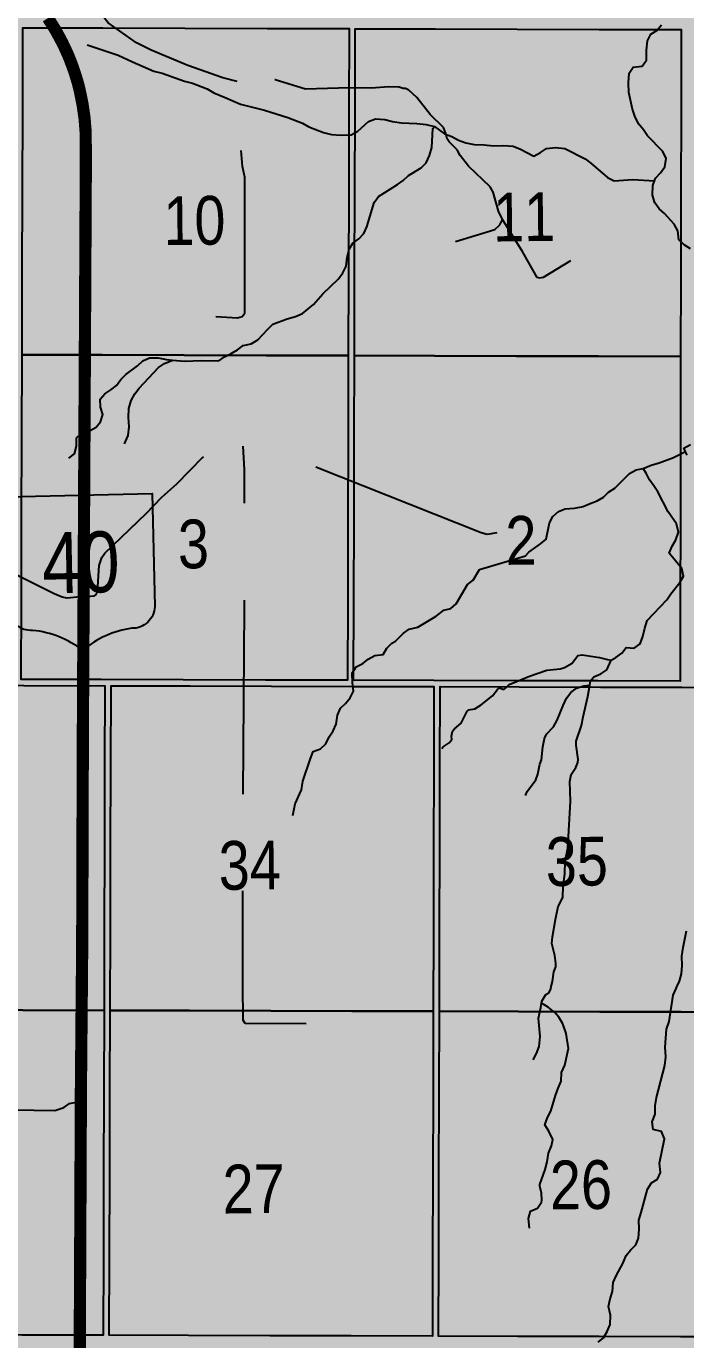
# Model space of a CAD drawing. Extents: x 405326 to 424052, y 6044755 to 6062236.
# Drawn here: x 416444.4 to 416552.4, y 6050691.1 to 6050906.1 of the extents above; entities that cross this region are included whole.
import ezdxf
from ezdxf.enums import TextEntityAlignment as Align

# ---------------------------------------------------------------- set-up
doc = ezdxf.new("R2010")
doc.units = 0
doc.header["$LTSCALE"] = 5
doc.linetypes.add('DASHED2', pattern=[9.524999999999999, 6.35, -3.175])
for name, color, linetype in [('AUX-LABELS', 1, 'Continuous'), ('Quarters', 8, 'Continuous'), ('RoadSeg', 57, 'DASHED2'), ('ROUTE-MAP-HWY', 2, 'Continuous'), ('T-WATER', 160, 'Continuous')]:
    doc.layers.add(name, color=color, linetype=linetype)
doc.layers.add('ROUTE-MAP-BACKGROUND-H', color=7, linetype='Continuous', true_color=0xf0ebff)
doc.styles.add('120', font='ARIALN.TTF', dxfattribs={"height": 13})
doc.styles.add('80V', font='ARIALN.TTF', dxfattribs={"oblique": 20.00000000000001, "height": 2})

# ---------------------------------------------------------------- blocks, each defined once
blk = doc.blocks.new('blk_hwy')
h = blk.add_hatch(color=255)
edge = h.paths.add_edge_path()
edge.add_line((-2.394374808926841, -1.502976880546157), (-2.394374808926841, 2.202342593445064))
edge.add_line((-2.394374808926841, 2.20234259344511), (2.394374808927205, 2.20234259344511))
edge.add_line((2.394374808927296, 2.20234259344511), (2.394374808927296, -1.502976881036147))
edge.add_arc((1.666099989399299, -1.474485957415936), 0.7288319048222823, 267.0356154126261, 357.75966761743825, ccw=False)
edge.add_arc((1.99488852761624, -5.339863340062493), 3.158851719708902, 96.66228240425568, 129.1626000068807)
edge.add_arc((-1.994888527615785, -5.339863340062493), 3.158851719708945, 50.83739999311933, 83.33771759574431)
edge.add_arc((-1.666099989399299, -1.474485957415936), 0.7288319048221756, 182.2403323825618, 272.9643845873739, ccw=False)
at = {"color": 0}
blk.add_lwpolyline([(-2.394374808926841, -1.502976880546157), (-2.394374808926841, 2.20234259344511), (2.394374808927296, 2.20234259344511), (2.394374808927296, -1.502976881036147, -0.4179197440755494), (1.628408307617519, -2.202342593444655, 0.1427676877764801), (0, -2.890625918028036, 0.14276768777648), (-1.628408307617065, -2.202342593444655, -0.4179197440755494), (-2.394374808926841, -1.502976881036147)], format="xyb", dxfattribs=at)
at = {"color": 0, "style": '80V', "flags": 8}
blk.add_attdef('HWY', text='', height=2, dxfattribs=at).set_placement((0, 2.273736754432321e-13), align=Align.MIDDLE_CENTER)

msp = doc.modelspace()

# ---------------------------------------------------------------- hatches: boundary and pattern name
at = {"layer": 'ROUTE-MAP-BACKGROUND-H'}
h = msp.add_hatch(color=256, dxfattribs=at)
h.dxf.hatch_style = 1
h.paths.add_polyline_path([(417500.3129146617, 6050470.993447977), (417499.8276078801, 6050583.719139046), (417489.555952383, 6051448.865716929), (416064.5452020366, 6051448.576999281), (416073.609485974, 6050477.938144013), (416071.9238870448, 6050150.968425775), (416104.4238676912, 6050150.803658978), (416615.0180209649, 6050150.685765489), (416614.7519958747, 6050098.448533169), (417501.8397462143, 6050099.468669835), (417600.1872469658, 6050099.468669835), (417600.1872469658, 6050157.259495231), (417501.8397462143, 6050157.777443694)])

# ---------------------------------------------------------------- linework, layer by layer
at = {"layer": 'Quarters', "flags": 128}
for points in [[(416497.138054857, 6050852.1713643), (416483.6959753283, 6050852.207393707), (416470.2538777497, 6050852.243420516), (416456.8112051232, 6050852.279316644), (416443.7029751539, 6050852.3143207), (416443.7395863468, 6050865.692398948), (416443.7761496932, 6050879.070444289), (416443.8128279134, 6050892.448496976), (416443.8494561486, 6050905.826516762), (416456.9528734494, 6050905.791377102), (416470.3908323393, 6050905.75534346), (416483.8280817174, 6050905.719208889), (416497.2653152119, 6050905.6830715), (416497.2334993483, 6050892.305159096), (416497.2016676147, 6050878.927243302), (416497.1698862921, 6050865.549305453)], [(416551.5728608149, 6050852.025011913), (416538.1314400587, 6050852.061149905), (416524.6899660596, 6050852.097318592), (416511.2484427514, 6050852.133480963), (416498.1413982075, 6050852.168750138), (416498.1732321105, 6050865.546656912), (416498.2050158198, 6050878.924534468), (416498.2368458598, 6050892.302482502), (416498.2686620784, 6050905.680397579), (416511.3707556369, 6050905.645081075), (416524.8074268796, 6050905.608876915), (416538.2439825193, 6050905.572662651), (416551.6805233908, 6050905.536449147), (416551.6535574813, 6050892.158575624), (416551.6266097929, 6050878.780735664), (416551.5997444079, 6050865.402873634)], [(416497.138054857, 6050852.1713643), (416497.1063402513, 6050838.793430554), (416497.0745734004, 6050825.415497212), (416497.0433376603, 6050812.220815666), (416497.012085685, 6050799.026137945), (416483.5599518627, 6050799.064963765), (416470.1078305353, 6050799.103825125), (416456.6656876313, 6050799.136650263), (416443.5578828276, 6050799.168643487), (416443.5938826377, 6050812.363424415), (416443.6298684506, 6050825.558172094), (416443.666446754, 6050838.936246194), (416443.7029751539, 6050852.3143207), (416456.8112051232, 6050852.279316644), (416470.2538777497, 6050852.243420516), (416483.6959753283, 6050852.207393707)], [(416551.5728608149, 6050852.025011913), (416551.5460296298, 6050838.647150384), (416551.5191802492, 6050825.269296602), (416551.492827399, 6050812.074690242), (416551.466423868, 6050798.880087774), (416538.0200841346, 6050798.91618394), (416524.5737596233, 6050798.952307204), (416511.1274583559, 6050798.988335372), (416498.0154631936, 6050799.023487188), (416498.046716886, 6050812.21816757), (416498.0779542361, 6050825.412814745), (416498.1096852273, 6050838.790780432), (416498.1413982075, 6050852.168750138), (416511.2484427514, 6050852.133480963), (416524.6899660596, 6050852.097318592), (416538.1314400587, 6050852.061149905)], [(416457.1309871548, 6050744.998106744), (416443.8405213635, 6050745.032273741), (416430.5500410904, 6050745.066439468), (416417.2596123653, 6050745.10057046), (416404.3035875891, 6050745.133867174), (416404.3438302739, 6050758.511830404), (416404.3840552435, 6050771.889790265), (416404.4238539342, 6050785.081076697), (416404.4636366598, 6050798.272366911), (416417.4146771476, 6050798.239055276), (416430.7002879141, 6050798.204881312), (416443.9858517464, 6050798.170672631), (416457.271362657, 6050798.136492157), (416457.2364984325, 6050784.945247671), (416457.2016159455, 6050771.754007012), (416457.1663104883, 6050758.376056722)], [(416511.0469942978, 6050744.858782099), (416497.735626825, 6050744.893380953), (416484.4242438009, 6050744.927974865), (416471.1120302635, 6050744.962195703), (416458.1343913364, 6050744.995520444), (416458.1697131773, 6050758.373502659), (416458.2050191863, 6050771.751455575), (416458.2399012248, 6050784.942665573), (416458.274769253, 6050798.133875666), (416471.2480904252, 6050798.100466573), (416484.5556860251, 6050798.066216092), (416497.8624793962, 6050798.031658895), (416511.1692894107, 6050797.997133533), (416511.1388784657, 6050784.805912095), (416511.1084147258, 6050771.614687138), (416511.0777296341, 6050758.236734413)], [(416564.9613811813, 6050744.718674568), (416551.6500160019, 6050744.75324886), (416538.3386299722, 6050744.787851531), (416525.0271949256, 6050744.822449344), (416512.0503364631, 6050744.856189586), (416512.0810723744, 6050758.234144554), (416512.1117600873, 6050771.612066607), (416512.142189199, 6050784.803286896), (416512.1726340213, 6050797.994510922), (416525.1449356226, 6050797.960841645), (416538.4517831195, 6050797.92628), (416551.758579405, 6050797.891680023), (416565.0653591373, 6050797.857111899), (416565.0394354787, 6050784.66588077), (416565.0134930382, 6050771.474649766), (416564.9874623517, 6050758.096661939)], [(416457.1309871548, 6050744.998106744), (416457.0959498502, 6050731.620078564), (416457.060864714, 6050718.242047071), (416457.0257978801, 6050704.863915863), (416456.9916072859, 6050691.820383224), (416443.6962203839, 6050691.854603081), (416430.4007505374, 6050691.888851758), (416417.1053603203, 6050691.923136198), (416404.1443081055, 6050691.956547543), (416404.1833894771, 6050704.999995976), (416404.2234476602, 6050718.378007091), (416404.2635243689, 6050731.755951785), (416404.3035875891, 6050745.133867174), (416417.2596123653, 6050745.10057046), (416430.5500410904, 6050745.066439468), (416443.8405213635, 6050745.032273741)], [(416511.0469942978, 6050744.858782099), (416511.0166474156, 6050731.480684785), (416510.9862503264, 6050718.102584182), (416510.9558414386, 6050704.724420956), (416510.9262055844, 6050691.680847749), (416497.6104171849, 6050691.715456612), (416484.2941119722, 6050691.750073023), (416470.9774409624, 6050691.784370959), (416457.9950432664, 6050691.81782328), (416458.0292346109, 6050704.86136229), (416458.064299832, 6050718.239459116), (416458.0993534417, 6050731.617489612), (416458.1343913364, 6050744.995520444), (416471.1120302635, 6050744.962195703), (416484.4242438009, 6050744.927974865), (416497.735626825, 6050744.893380953)], [(416564.9613811813, 6050744.718674568), (416564.9357226048, 6050731.340575585), (416564.9100135894, 6050717.962473304), (416564.8843568318, 6050704.584311988), (416564.8593057352, 6050691.540769238), (416551.5433846675, 6050691.575349365), (416538.2272498478, 6050691.609914071), (416524.9112610333, 6050691.644521807), (416511.9296137285, 6050691.678251877), (416511.9592160491, 6050704.721827844), (416511.9895934326, 6050718.099990086), (416512.0199568611, 6050731.478089713), (416512.0503364631, 6050744.856189586), (416525.0271949256, 6050744.822449344), (416538.3386299722, 6050744.787851531), (416551.6500160019, 6050744.75324886)]]:
    msp.add_lwpolyline(points, close=True, dxfattribs=at)
at = {"layer": 'RoadSeg'}
for p, q in [((416513.3501283252, 6050887.670332949), (416513.1327094436, 6050888.497500516)), ((416453.2286639687, 6050812.68961479), (416453.7878218553, 6050812.709231676)), ((416452.6298596297, 6050729.994760578), (416453.3362385979, 6050730.011398138))]:
    msp.add_line(p, q, dxfattribs=at)
at = {"layer": 'RoadSeg', "flags": 128}
for points in [[(416478.9465142939, 6050897.018151225), (416476.5710605422, 6050897.633090575), (416470.8379859218, 6050899.673381207), (416464.8621685243, 6050902.174692949), (416462.4407022435, 6050903.387126613), (416457.8134972647, 6050906.616011771), (416456.7539932193, 6050907.924171251), (416455.1945233357, 6050909.288455836), (416451.4257326767, 6050911.270989052), (416450.3246824786, 6050911.413882936), (416449.329789744, 6050911.259589808), (416446.4236535504, 6050909.631852957)], [(416475.4408112643, 6050858.580315698), (416479.0057023857, 6050858.357044294), (416479.7665345491, 6050858.572834318), (416480.1875062878, 6050859.114144813), (416480.1786000468, 6050881.373362837), (416479.8091053544, 6050883.095384739), (416479.5867078793, 6050885.719241952), (416479.2130228761, 6050887.641189449), (416479.2561959698, 6050888.739863607), (416480.372030314, 6050891.026462857), (416480.488608648, 6050891.793987753), (416478.9465142939, 6050897.018151225)], [(416513.1327094436, 6050888.497500516), (416512.7450123954, 6050889.520894815), (416510.5370427844, 6050891.636477917), (416508.3815840984, 6050894.418719512), (416507.058390461, 6050895.621612159), (416506.4865686442, 6050895.908733471), (416506.1215044434, 6050895.867743904), (416505.4839277502, 6050896.120221594), (416503.7862294027, 6050896.150450378), (416500.8631597838, 6050895.921833245), (416497.3351147062, 6050895.97976751), (416490.1522906976, 6050895.793360545), (416485.1627406137, 6050897.283762699), (416481.3756744228, 6050897.003596576), (416478.9465142939, 6050897.018151225)], [(416522.4165687155, 6050874.421811257), (416521.7540555723, 6050875.838206109), (416520.8560937847, 6050878.946604792), (416520.372660908, 6050879.768056307), (416516.8069729041, 6050883.152670355), (416515.4382415015, 6050884.920155637), (416514.9529427755, 6050885.841215711), (416513.6606562047, 6050887.144674858), (416513.3501283252, 6050887.670332949)], [(416514.7067306928, 6050870.863521948), (416521.1535908055, 6050872.797535145), (416521.9693818812, 6050873.546885316), (416522.4165687155, 6050874.421811257)], [(416533.5396892275, 6050867.705116471), (416529.0395326606, 6050864.980407551), (416528.443721418, 6050864.834721865), (416528.075096612, 6050864.959908792), (416525.7241793338, 6050869.102083538), (416522.4165687155, 6050874.421811257)], [(416453.2286639687, 6050812.68961479), (416451.1036244397, 6050812.477964785), (416450.2687866074, 6050812.626430356), (416448.9929787062, 6050813.164804212), (416443.3085139164, 6050816.038198338), (416434.603463178, 6050820.144840082), (416433.0097496084, 6050821.541272977), (416431.2937277571, 6050822.436431554), (416430.886223141, 6050822.827036195), (416430.7072457395, 6050823.422096342), (416430.7629138951, 6050825.486232094), (416430.5500007134, 6050826.113966394), (416428.0484416499, 6050827.956890068), (416419.1810890005, 6050836.551858564), (416412.4491839446, 6050843.295588841), (416412.003517186, 6050843.918481031), (416411.7897363277, 6050844.579195334)], [(416453.7878218553, 6050812.709231676), (416455.4547738876, 6050812.836981467), (416455.8488389017, 6050813.078057259), (416456.0731615119, 6050813.482103698), (416456.3467980101, 6050817.813569129), (416456.7847530444, 6050819.120363658), (416457.2686451655, 6050819.829520916), (416464.0506967215, 6050826.329356093), (416466.6221364897, 6050829.012664208), (416469.0376751335, 6050831.193669744), (416473.336887547, 6050835.544180252), (416475.1637587842, 6050837.246609482), (416477.4854337156, 6050837.595821004), (416479.1165894009, 6050837.563988699), (416479.9196858487, 6050837.348012446)], [(416490.2207678737, 6050742.807705796), (416480.2712021222, 6050742.861577182), (416479.8938790436, 6050743.385982865), (416479.8702959504, 6050749.174970876), (416479.8738598921, 6050775.526697729), (416480.1480784147, 6050811.034511942), (416480.1342819454, 6050833.526556928), (416479.9196858487, 6050837.348012446)], [(416521.4467666798, 6050823.161335273), (416519.8554586356, 6050822.894600218), (416518.8853475266, 6050823.139978024), (416486.8712774657, 6050835.899321816), (416482.1521500665, 6050837.196255056), (416480.7170233885, 6050837.398234778), (416479.9196858487, 6050837.348012446)], [(416442.2091775154, 6050728.741113925), (416449.0658078603, 6050728.621163498), (416450.5531899063, 6050729.08513162), (416451.4709380671, 6050729.736843836), (416452.6298596297, 6050729.994760578)]]:
    msp.add_lwpolyline(points, dxfattribs=at)
at = {"layer": 'ROUTE-MAP-HWY', "const_width": 1.99591665636996, "flags": 128}
msp.add_lwpolyline([(416453.1359982084, 6050686.012024408), (416453.2163579541, 6050702.61560909), (416453.3362385979, 6050730.011398138), (416453.3424310859, 6050731.62141581), (416453.5566378415, 6050755.647722973), (416453.6597576109, 6050788.889214429), (416453.7878218553, 6050812.709231676), (416454.1560476602, 6050884.223891445), (416454.1220935601, 6050888.753875569), (416453.9449617714, 6050891.010779168), (416453.6222990564, 6050893.245487898), (416453.1729803113, 6050895.473871531), (416452.8262654277, 6050896.864196539), (416452.3554400952, 6050898.400717048), (416451.9958105828, 6050899.436046898), (416451.5550569681, 6050900.612274949), (416451.2175321516, 6050901.430234028), (416450.7422193682, 6050902.478464444), (416450.2384080332, 6050903.506781668), (416449.6818082117, 6050904.551161858), (416449.2209232939, 6050905.388708748), (416448.6680017287, 6050906.284628498), (416447.9441439683, 6050907.409802561)], dxfattribs=at)
at = {"layer": 'T-WATER', "flags": 128}
for points in [[(416547.3116938041, 6050880.773477678), (416547.473606258, 6050881.206669742), (416548.2637972237, 6050882.083529675), (416548.996949432, 6050883.072884876), (416549.2117900272, 6050884.453438898), (416548.6293575287, 6050885.58454181), (416546.1174819754, 6050888.126459765), (416545.4599079625, 6050889.139260963), (416544.7134556198, 6050890.077224132), (416544.1053350111, 6050891.180664907), (416543.6828946003, 6050892.485144709), (416543.088722849, 6050895.233739466), (416543.0039644571, 6050896.810018839), (416543.1322027192, 6050898.382085979), (416543.7766042689, 6050899.36954161), (416545.2464963123, 6050899.567005025), (416545.9914526413, 6050900.528734108), (416545.98767291, 6050902.160113318), (416546.1355622339, 6050903.667057061), (416546.6597800483, 6050904.788810678), (416547.6942793563, 6050905.399072342), (416548.4351998856, 6050906.317423263)], [(416454.3756574898, 6050903.014252488), (416459.4683472838, 6050901.327784625), (416461.7793061339, 6050900.255269643), (416465.3140673183, 6050898.744445227), (416466.6755320019, 6050898.423555231), (416470.2902974041, 6050897.075057304), (416471.6080705782, 6050896.77352451), (416474.0382208669, 6050895.84570915), (416475.0898366316, 6050895.205293367), (416476.9749180611, 6050894.418002053)], [(416476.9749180611, 6050894.418002053), (416479.4631170367, 6050893.350096645), (416483.4232128771, 6050892.317576393), (416487.2348982924, 6050891.137083207), (416489.6285150616, 6050890.202996983), (416490.7008640627, 6050889.594071401), (416493.092518138, 6050888.673852813), (416494.3960412592, 6050888.350678937), (416495.9938205084, 6050888.253958939), (416497.6292236546, 6050888.307208246), (416498.716942651, 6050888.891713433), (416500.4450959857, 6050890.479470309), (416501.5977376084, 6050890.94358668), (416503.1244180152, 6050890.821429446), (416504.3963441332, 6050890.466650683), (416505.8755658328, 6050890.243938451), (416508.3768522793, 6050890.183596593), (416509.893595017, 6050890.014027877), (416511.2700624381, 6050889.66119281)], [(416473.0860378282, 6050851.35964136), (416475.9107355984, 6050851.289732994), (416476.8782918921, 6050851.945394445), (416477.9640611833, 6050852.490444819), (416478.9788948779, 6050853.116603228), (416479.8932302812, 6050853.821594439), (416481.2371130696, 6050854.102104847), (416482.3012729539, 6050854.732032083), (416483.9350447021, 6050856.503458869), (416484.7843284892, 6050857.289442988), (416487.1527395438, 6050858.20771879), (416488.4749280163, 6050858.565014844), (416489.629603934, 6050859.080416501), (416491.4246755423, 6050860.545833874), (416492.9675683022, 6050862.273941123), (416495.5076482319, 6050864.750419046), (416496.2269339574, 6050865.72204547), (416496.7945466416, 6050866.820098212), (416496.9522540548, 6050868.275742939), (416497.2794801857, 6050869.598976729), (416497.9080867604, 6050870.574647971), (416498.8874293558, 6050871.2875528), (416499.6757040585, 6050872.168297363), (416500.1959005977, 6050873.270416133), (416501.3688479639, 6050877.22607472), (416502.0980347847, 6050878.187820395), (416505.2193987818, 6050880.148676753), (416506.1474185223, 6050880.826112594), (416507.0125275424, 6050881.647674271), (416509.0598145383, 6050882.895778403), (416509.9150873716, 6050883.742958528), (416510.453132213, 6050884.902199542), (416510.8197944636, 6050886.231294553), (416511.0053688185, 6050889.322853225), (416511.2700624381, 6050889.66119281)], [(416511.2700624381, 6050889.66119281), (416512.8762434432, 6050888.463752232), (416514.0928052607, 6050888.022362011), (416515.1790290404, 6050887.444990988), (416516.3916620041, 6050886.9996166), (416517.7761521292, 6050886.74735401), (416519.4173619841, 6050886.684177118), (416520.9400351692, 6050886.516595351), (416522.595143623, 6050886.552014931), (416524.1317082235, 6050886.453389439), (416525.3344267806, 6050885.972568652), (416527.4989812961, 6050884.837599559), (416528.6162607871, 6050885.412181414), (416529.5935567459, 6050886.046159275), (416531.0615126743, 6050886.255428869), (416532.5822221428, 6050886.091768532), (416535.9177871945, 6050884.363528007), (416536.8578196031, 6050883.654159448), (416539.5830455778, 6050881.330898141), (416540.6929475379, 6050880.798877276), (416543.7627491824, 6050881.004161104), (416547.3116938041, 6050880.773477678)], [(416553.2011430386, 6050869.639774987), (416552.138677465, 6050870.292028869), (416551.2954611619, 6050871.115674186), (416551.1218259627, 6050872.617104323), (416550.5215075302, 6050873.685060009), (416548.9298516362, 6050875.415086919), (416548.0333188558, 6050876.219083023), (416547.353942679, 6050877.1589294), (416546.9610734037, 6050878.43175914), (416547.0203151019, 6050879.994030575), (416547.3116938041, 6050880.773477678)], [(416451.362600477, 6050835.391151401), (416452.2697717742, 6050836.110995188), (416452.6424951509, 6050837.369911378), (416452.6065387792, 6050838.732831015), (416453.4641809711, 6050839.456183021), (416453.8029139044, 6050839.584689149), (416454.7618401338, 6050839.872746475), (416455.8314857492, 6050840.443624086), (416456.5659957917, 6050841.323929508), (416456.9630200497, 6050842.518108766), (416456.5313977815, 6050843.732484934), (416456.5056203822, 6050845.030410536), (416457.243937214, 6050845.908871187), (416458.2441738313, 6050846.571972187), (416459.1528852369, 6050847.301647445), (416459.8633767468, 6050848.241074575), (416460.7305076364, 6050849.053389929), (416462.6390838723, 6050850.501381714), (416463.4705985088, 6050851.299688522), (416464.5842148385, 6050851.807551345), (416466.0048060555, 6050851.790844016), (416467.3716420073, 6050851.529112999), (416468.3614084883, 6050851.435097786)], [(416460.5083851487, 6050837.703131338), (416461.0719550431, 6050839.085505194), (416461.2703173359, 6050840.507117013), (416461.1643095617, 6050842.039105442), (416461.2082327497, 6050843.538671211), (416461.5789883814, 6050844.841008827), (416462.1603500106, 6050845.911837329), (416462.896451566, 6050846.839675722), (416466.0736766136, 6050850.211138139), (416467.0380712855, 6050850.895813715), (416468.3614084883, 6050851.435097786)], [(416468.3614084883, 6050851.435097786), (416470.3346319706, 6050851.247655755), (416473.0860378282, 6050851.35964136)], [(416545.4434358912, 6050833.689840573), (416546.7599267456, 6050834.232840794), (416548.0525025672, 6050834.603883594), (416550.3971716902, 6050835.467054962), (416552.340299154, 6050836.494525723)], [(416552.340299154, 6050836.494525723), (416552.1075371862, 6050837.021354133), (416553.1716061452, 6050837.621590673)], [(416552.6149873323, 6050835.872627767), (416552.376299387, 6050836.413034617), (416552.340299154, 6050836.494525723)], [(416488.0299912707, 6050776.894092902), (416488.4397572781, 6050778.795105868), (416489.4615039902, 6050781.103710188), (416489.7109210718, 6050782.513693837), (416490.923836081, 6050786.215835404), (416491.4048353501, 6050787.396072414), (416492.6026168566, 6050787.815524007), (416493.4505589984, 6050788.621169543), (416493.9834165762, 6050789.764484704), (416494.6578415887, 6050790.729334239), (416495.1474079714, 6050791.860431143), (416495.3506396461, 6050793.311018543), (416495.8586876196, 6050794.465266084), (416496.705214932, 6050795.238811147), (416497.4487983849, 6050796.153851878), (416498.0132109471, 6050797.231617952), (416497.8502664895, 6050798.648367128), (416497.7852812057, 6050800.18058061), (416498.4111614828, 6050801.210526717), (416499.4923780557, 6050801.790045515), (416500.406395857, 6050802.506390532), (416501.5012671887, 6050803.061840339), (416502.8434549859, 6050803.26860845), (416503.4506470347, 6050804.282927244), (416504.2455598097, 6050805.089544364), (416504.8768553344, 6050805.438251435), (416506.1639807374, 6050806.735593353), (416507.1279056925, 6050807.399199857), (416508.5040208385, 6050807.733337766), (416511.5528629622, 6050809.546828512), (416512.7856351372, 6050810.495469788), (416513.9164297015, 6050810.792619773), (416514.7827608685, 6050811.551504351), (416516.6490770518, 6050814.706548428), (416517.5668782115, 6050815.426476776), (416518.6222147712, 6050817.142413829), (416526.1616258291, 6050819.37083104), (416526.6931142938, 6050820.01519868), (416528.6320216429, 6050821.342413722), (416529.5542485657, 6050822.11831446), (416530.1140279333, 6050824.798557567), (416530.6598515758, 6050825.847291077), (416531.5426743532, 6050826.643210935), (416532.6756047126, 6050827.11119478), (416534.1848272698, 6050827.204027031), (416535.6015449901, 6050827.454777534), (416536.7444043329, 6050827.978064726), (416537.9187038513, 6050828.398830639), (416538.9433264075, 6050829.016962227), (416539.7747899175, 6050829.793164085), (416540.789615307, 6050830.456684186), (416543.1856609755, 6050832.887926742), (416544.2753066538, 6050833.472476952), (416545.4434358912, 6050833.689840573)], [(416540.1884963071, 6050802.341201264), (416540.9697252641, 6050802.781677557), (416541.9104923817, 6050803.48300193), (416542.6390527596, 6050804.380334938), (416543.9657620683, 6050804.261888547), (416544.9231813062, 6050804.993484383), (416545.3643550828, 6050806.21077581), (416545.6832612446, 6050807.535939015), (416546.0955106509, 6050808.796399915), (416549.3013370123, 6050812.190396977), (416549.9644607454, 6050813.188782449), (416551.4207723293, 6050815.049547395), (416552.0399571871, 6050816.083497331), (416551.7415512526, 6050817.325716039), (416549.6747155751, 6050819.860284727), (416550.1753008738, 6050820.995927926), (416550.7940364527, 6050822.013110435), (416551.211891265, 6050823.265097271), (416550.9157559818, 6050824.616799221), (416549.5453097669, 6050826.583224351), (416547.8116395023, 6050829.873877269), (416547.1777628276, 6050830.878662845), (416546.4530038639, 6050831.832497677), (416545.9179002438, 6050832.953571472), (416545.4434358912, 6050833.689840573)], [(416512.453403521, 6050787.863227583), (416512.6998595202, 6050788.123322207), (416513.6522044156, 6050788.80006186), (416514.0974914878, 6050789.35360273), (416514.0398416651, 6050789.907060488), (416514.1987768537, 6050790.693475081), (416514.5401159226, 6050791.085055065), (416515.6123748749, 6050792.020540941), (416516.6002789682, 6050793.998362576), (416516.8269593907, 6050794.17498123), (416517.8494748304, 6050794.3536527), (416518.9002210475, 6050795.025977739), (416520.7755772137, 6050796.468142132), (416521.5045847663, 6050797.488329723), (416521.8847670175, 6050797.791562858), (416522.6042568095, 6050797.545025874), (416522.9028527537, 6050797.714883733), (416523.5118439197, 6050798.329070192), (416526.8306027012, 6050799.699586855), (416529.6474360398, 6050800.66909117), (416531.8247024359, 6050800.88980219), (416532.5461797883, 6050801.110152887), (416533.7834770774, 6050801.833891933), (416534.750091459, 6050803.062915042), (416535.4464204606, 6050803.173294427), (416538.3042918249, 6050802.757462754), (416539.6072077678, 6050802.415781864), (416540.1884963071, 6050802.341201264)], [(416536.696790512, 6050798.20223472), (416536.8202720399, 6050798.930229665), (416537.324447501, 6050799.618616157), (416538.4871459675, 6050800.099574597), (416539.4568364965, 6050800.750167536), (416540.1884963071, 6050802.341201264)], [(416526.179628283, 6050780.188669217), (416526.4236683178, 6050780.811590127), (416527.8563248917, 6050782.753506067), (416528.2007645733, 6050783.681910337), (416528.5197348992, 6050785.31743992), (416528.7629599231, 6050786.006500401), (416528.9776601832, 6050788.147430289), (416529.2564570907, 6050789.504221871), (416529.5866388868, 6050790.196446146), (416530.7239160914, 6050791.383993836), (416531.370706895, 6050792.47894847), (416532.3039719226, 6050794.925023268), (416532.8914128305, 6050796.083544637), (416533.5699716383, 6050797.051972448), (416534.4957623184, 6050797.737881354), (416535.738784692, 6050798.142197214), (416536.696790512, 6050798.20223472)], [(416530.3707927761, 6050748.878623549), (416530.3755644296, 6050748.89999103), (416530.5611000714, 6050749.730933977), (416530.7845085599, 6050751.295183214), (416531.1016305247, 6050752.132724333), (416531.1292274864, 6050752.673759785), (416530.9434761518, 6050753.985449925), (416530.4871514013, 6050755.951977148), (416530.5800654555, 6050757.041997782), (416531.0546933226, 6050759.89856406), (416531.50061782, 6050761.987293894), (416532.2845717851, 6050763.475092397), (416532.3108212284, 6050765.400108238), (416532.585452884, 6050767.269302627), (416532.6409756386, 6050769.436679333), (416533.0920275237, 6050771.568917673), (416533.532976395, 6050779.166730664), (416533.4164641089, 6050782.449223921), (416533.652114777, 6050783.620293753), (416534.425045692, 6050784.758225638), (416534.7349516362, 6050785.569204846), (416534.7953550581, 6050786.053926263), (416534.4498203264, 6050788.401667164), (416534.4416348925, 6050789.089670108), (416535.3416991881, 6050791.624327187), (416535.5877315617, 6050793.035773552), (416536.3874154069, 6050796.378507053), (416536.696790512, 6050798.20223472)], [(416550.9612635852, 6050748.835952134), (416550.9709899666, 6050748.857619954), (416551.3892969948, 6050749.790368729), (416551.6928034788, 6050750.977568946), (416551.7957306896, 6050752.336134416), (416551.7850284688, 6050753.875037011), (416551.9722247374, 6050755.302701394), (416552.5242375275, 6050758.01278796)], [(416528.7979284704, 6050746.184532773), (416528.8449190462, 6050746.513437195), (416529.4996482974, 6050747.576265966), (416529.9576970892, 6050747.848284146), (416530.2846984886, 6050748.493030377), (416530.3110903999, 6050748.611178818), (416530.3707927761, 6050748.878623549)], [(416538.0825056801, 6050690.677067284), (416538.9526941454, 6050691.426725144), (416539.524791753, 6050692.444939498), (416540.0196589878, 6050693.594724255), (416540.0581729908, 6050695.122703255), (416539.7466357998, 6050696.514338183), (416540.0113353985, 6050697.782254799), (416540.412621212, 6050699.012174982), (416540.4977183102, 6050700.440581108), (416540.9952133907, 6050701.526067572), (416542.1756067981, 6050703.693561301), (416542.6493833952, 6050704.869479813), (416543.3777688461, 6050705.778069227), (416544.2074167013, 6050706.599063779), (416544.6725094109, 6050707.710660251), (416544.7926416416, 6050709.209385974), (416544.7032033412, 6050710.686828388), (416545.1064845569, 6050711.907224855), (416546.1363842757, 6050715.753706651), (416546.7691152281, 6050716.757538507), (416547.8034759791, 6050717.374882123), (416548.2538169143, 6050718.456022497), (416548.0883586459, 6050719.964615761), (416548.9195330488, 6050723.986420228), (416548.4178235636, 6050725.154433977), (416547.0962449502, 6050725.479039386), (416546.9162229845, 6050726.779537645), (416547.3743380104, 6050727.998707187), (416547.4086638976, 6050729.40013645), (416547.6042081185, 6050730.761714047), (416548.9656020761, 6050735.982769807), (416549.1584035666, 6050737.412543075), (416549.054870126, 6050738.961520107), (416549.2670522447, 6050741.937992662), (416549.7118569698, 6050743.164577126), (416550.3689659226, 6050747.515173077), (416550.8407642874, 6050748.567186438), (416550.9612635852, 6050748.835952134)], [(416526.8000023288, 6050709.329338248), (416526.6259951086, 6050710.924798205), (416526.9648825659, 6050712.155844389), (416528.1352940623, 6050712.617919935), (416528.7644536179, 6050713.608481228), (416528.8456330503, 6050713.934658532), (416528.7564684975, 6050715.071761083), (416528.4820282732, 6050716.204676946), (416528.4859948789, 6050716.507208469), (416529.3588120797, 6050718.943269412), (416529.6971692768, 6050720.215932782), (416529.9413685647, 6050721.619750932), (416530.4352102384, 6050722.854585319), (416530.631276508, 6050723.853313869), (416529.9982388085, 6050725.256069919), (416529.3301180905, 6050726.267180945), (416529.7374355742, 6050727.468735396), (416530.3072661241, 6050728.513528097), (416531.0482141406, 6050731.067126446), (416531.487557722, 6050732.27281885), (416532.0090263242, 6050733.415333601), (416532.0771984828, 6050734.832241058), (416532.5770129372, 6050736.044353583), (416533.1761783346, 6050738.751289438), (416532.8082008753, 6050741.233041577), (416532.2490056255, 6050742.784264981), (416531.6423214293, 6050743.87918946), (416530.9602675788, 6050744.63297348), (416529.8491645454, 6050745.532940976), (416528.7979284704, 6050746.184532773)], [(416527.4108326251, 6050736.922376401), (416527.9544713697, 6050737.945955676), (416528.4075527147, 6050739.112227201), (416528.5586941908, 6050740.70775098), (416528.2714313142, 6050743.710377073), (416528.6930937201, 6050745.45108473), (416528.7979284704, 6050746.184532773)]]:
    msp.add_lwpolyline(points, dxfattribs=at)

# ---------------------------------------------------------------- block references
at = {"layer": 'AUX-LABELS'}
ref = msp.add_blockref('blk_hwy', (416453.3275225405, 6050818.340226572), dxfattribs=dict(at, xscale=4.987211968684494, yscale=4.987211968684494, zscale=4.987211968684494, rotation=1.221762929776644))
ref.add_attrib('HWY', '40', dxfattribs={"layer": '0', "color": 0, "height": 9.974423937368876, "rotation": 1.221762929768901, "style": '80V'}).set_placement((416453.3275225405, 6050818.340226572), align=Align.MIDDLE_CENTER)

# ---------------------------------------------------------------- texts
at = {"layer": 'RoadSeg', "style": '120'}
for s, p in [('11', (416520.8812128319, 6050870.831694338)), ('10', (416466.9020063959, 6050870.240520176)), ('3', (416469.279729644, 6050817.327740345)), ('2', (416522.9240777374, 6050817.914986216)), ('35', (416529.5335773943, 6050765.345754014)), ('34', (416475.960396457, 6050764.717269636)), ('27', (416476.6104747175, 6050711.742148807)), ('26', (416530.2050373114, 6050712.412957482))]:
    msp.add_text(s, height=7.974192996778132, rotation=0.6721245568570194, dxfattribs=at).set_placement(p)

doc.saveas('drawing.dxf')
